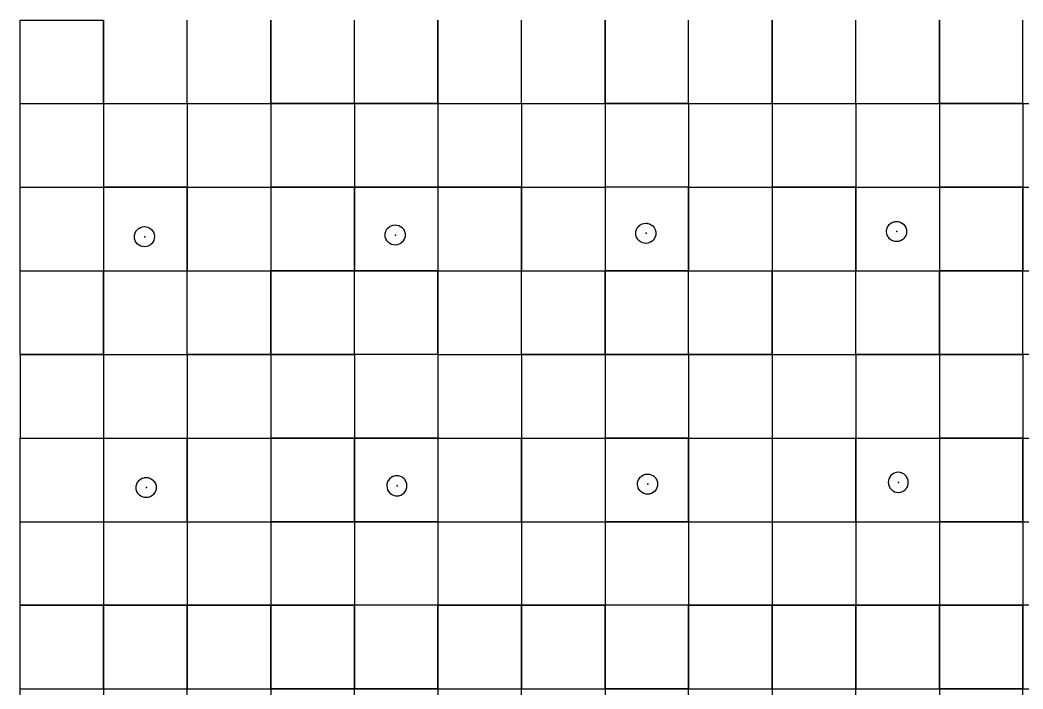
# Model space of a CAD drawing. Header units: metres. Extents: x 0 to 398, y -24 to 612.
# Drawn here: x 0 to 108, y 495 to 567 of the extents above; entities that cross this region are included whole.
import ezdxf

# ---------------------------------------------------------------- set-up
doc = ezdxf.new("R2010")
doc.units = ezdxf.units.M
doc.layers.add('LAYER_01_CUT', color=7, linetype='Continuous')
doc.layers.add('LAYER_04_GRID', color=7, linetype='Continuous')

msp = doc.modelspace()

# ---------------------------------------------------------------- linework, layer by layer
at = {"layer": 'LAYER_01_CUT'}
for points in [[(0, 549.01), (0, 558), (0, 558.01), (0, 567), (8.99, 567), (9, 567), (9, 558.01), (9, 558), (9, 549.01)], [(9, 567), (9, 566.99)], [(9, 558), (9, 566.99)], [(18, 558.01), (18, 567), (18, 566.99)], [(18, 558), (18, 566.99)], [(26.99, 567), (27, 567), (27, 558.01), (27, 558), (27, 549.01)], [(27, 567), (27, 566.99)], [(27, 558), (27, 566.99)], [(36, 558.01), (36, 567), (36, 566.99)], [(36, 558), (36, 566.99)], [(44.99, 567), (45, 567), (45, 558.01), (45, 558), (45, 549.01)], [(45, 567), (45, 566.99)], [(45, 558), (45, 566.99)], [(54, 558.01), (54, 567), (54, 566.99)], [(54, 558), (54, 566.99)], [(62.99, 567), (63, 567), (63, 558.01), (63, 558), (63, 549.01)], [(63, 567), (63, 566.99)], [(63, 558), (63, 566.99)], [(72, 558.01), (72, 567), (72, 566.99)], [(72, 558), (72, 566.99)], [(80.99, 567), (81, 567), (81, 558.01), (81, 558), (81, 549.01)], [(81, 567), (81, 566.99)], [(81, 558), (81, 566.99)], [(90, 558.01), (90, 567), (90, 566.99)], [(90, 558), (90, 566.99)], [(98.99, 567), (99, 567), (99, 558.01), (99, 558), (99, 549.01)], [(99, 567), (99, 566.99)], [(99, 558), (99, 566.99)], [(108, 558.01), (108, 567), (108, 566.99)], [(108, 558), (108, 566.99)], [(0, 558), (8.99, 558)], [(0, 558), (0.01, 558)], [(0.01, 558), (9, 558)], [(8.99, 558), (9, 558)], [(9.01, 558), (9, 558)], [(9, 558), (9, 557.99)], [(9, 558), (17.99, 558)], [(9, 557.99), (9, 549)], [(9.01, 558), (18, 558)], [(17.99, 558), (18, 558), (18, 549.01)], [(18, 558), (18, 558.01)], [(18, 558), (18, 557.99)], [(18, 558), (26.99, 558)], [(18, 558), (18.01, 558)], [(18, 557.99), (18, 549)], [(18.01, 558), (27, 558)], [(26.99, 558), (27, 558)], [(35.99, 558), (27, 558)], [(27.01, 558), (27, 558)], [(27, 558), (27, 557.99)], [(27, 557.99), (27, 549)], [(27.01, 558), (36, 558)], [(35.99, 558), (36, 558), (36, 549.01)], [(36, 558), (36, 558.01)], [(36, 558), (36, 557.99)], [(36, 558), (44.99, 558)], [(36, 558), (36.01, 558)], [(36, 557.99), (36, 549)], [(45, 558), (36.01, 558)], [(45, 558), (44.99, 558)], [(45, 558), (45, 557.99)], [(45, 558), (53.99, 558)], [(45, 558), (45.01, 558)], [(45, 557.99), (45, 549)], [(45.01, 558), (54, 558)], [(53.99, 558), (54, 558), (54, 549.01)], [(54, 558), (54, 558.01)], [(54.01, 558), (54, 558)], [(54, 558), (54, 557.99)], [(54, 558), (62.99, 558)], [(54, 557.99), (54, 549)], [(54.01, 558), (63, 558)], [(63, 558), (62.99, 558)], [(63, 558), (63, 557.99)], [(63, 558), (71.99, 558)], [(63, 558), (63.01, 558)], [(63, 557.99), (63, 549)], [(72, 558), (63.01, 558)], [(71.99, 558), (72, 558), (72, 549.01)], [(72, 558), (72, 558.01)], [(72, 558), (72, 557.99)], [(72, 558), (80.99, 558)], [(72, 558), (72.01, 558)], [(72, 557.99), (72, 549)], [(72.01, 558), (81, 558)], [(80.99, 558), (81, 558)], [(81.01, 558), (81, 558)], [(81, 558), (81, 557.99)], [(81, 558), (89.99, 558)], [(81, 557.99), (81, 549)], [(81.01, 558), (90, 558)], [(89.99, 558), (90, 558), (90, 549.01)], [(90, 558), (90, 558.01)], [(90, 558), (90, 557.99)], [(90, 558), (98.99, 558)], [(90, 558), (90.01, 558)], [(90, 557.99), (90, 549)], [(90.01, 558), (99, 558)], [(98.99, 558), (99, 558)], [(107.99, 558), (99, 558)], [(99.01, 558), (99, 558)], [(99, 558), (99, 557.99)], [(99, 557.99), (99, 549)], [(99.01, 558), (108, 558)], [(107.99, 558), (108, 558), (108, 549.01)], [(108, 558), (108, 558.01)], [(108, 558), (108, 557.99)], [(108, 558), (116.99, 558)], [(108, 558), (108.01, 558)], [(108, 557.99), (108, 549)], [(0, 549.01), (0, 549)], [(0, 531.01), (0, 540), (0, 540.01), (0, 549), (8.99, 549)], [(0, 549), (0.01, 549)], [(0.01, 549), (9, 549)], [(8.99, 549), (9, 549)], [(9, 549.01), (9, 549)], [(17.99, 549), (9, 549), (9, 540.01), (9, 540), (9, 531.01), (9, 531), (9, 522.01)], [(9.01, 549), (9, 549)], [(9, 548.99), (9, 549)], [(9, 548.99), (9, 540)], [(9.01, 549), (18, 549)], [(18, 549), (17.99, 549)], [(18, 549.01), (18, 549)], [(18, 540.01), (18, 549), (26.99, 549)], [(18, 548.99), (18, 549)], [(18, 549), (18.01, 549)], [(18, 548.99), (18, 540)], [(18.01, 549), (27, 549)], [(26.99, 549), (27, 549)], [(27, 549.01), (27, 549)], [(35.99, 549), (27, 549), (27, 540.01), (27, 540), (27, 531.01), (27, 531), (27, 522.01)], [(27.01, 549), (27, 549)], [(27, 548.99), (27, 549)], [(27, 548.99), (27, 540)], [(27.01, 549), (36, 549)], [(35.99, 549), (36, 549)], [(36, 549.01), (36, 549)], [(36, 540.01), (36, 549), (44.99, 549)], [(36, 548.99), (36, 549)], [(36, 549), (36.01, 549)], [(36, 548.99), (36, 540)], [(45, 549), (36.01, 549)], [(45, 549), (44.99, 549)], [(45, 549.01), (45, 549)], [(53.99, 549), (45, 549), (45, 540.01), (45, 540), (45, 531.01), (45, 531), (45, 522.01)], [(45, 548.99), (45, 549)], [(45, 549), (45.01, 549)], [(45, 548.99), (45, 540)], [(45.01, 549), (54, 549)], [(53.99, 549), (54, 549)], [(54, 549.01), (54, 549)], [(54, 540.01), (54, 549), (62.99, 549)], [(54.01, 549), (54, 549)], [(54, 548.99), (54, 549)], [(54, 548.99), (54, 540)], [(54.01, 549), (63, 549)], [(63, 549), (62.99, 549)], [(63, 549.01), (63, 549)], [(71.99, 549), (63, 549), (63, 540.01), (63, 540), (63, 531.01), (63, 531), (63, 522.01)], [(63, 548.99), (63, 549)], [(63, 549), (63.01, 549)], [(63, 548.99), (63, 540)], [(72, 549), (63.01, 549)], [(72, 549), (71.99, 549)], [(72, 549.01), (72, 549)], [(72, 540.01), (72, 549), (80.99, 549)], [(72, 548.99), (72, 549)], [(72, 549), (72.01, 549)], [(72, 548.99), (72, 540)], [(72.01, 549), (81, 549)], [(80.99, 549), (81, 549)], [(81, 549.01), (81, 549)], [(89.99, 549), (81, 549), (81, 540.01), (81, 540), (81, 531.01), (81, 531), (81, 522.01)], [(81.01, 549), (81, 549)], [(81, 548.99), (81, 549)], [(81, 548.99), (81, 540)], [(81.01, 549), (90, 549)], [(90, 549), (89.99, 549)], [(90, 549.01), (90, 549)], [(90, 540.01), (90, 549), (98.99, 549)], [(90, 548.99), (90, 549)], [(90, 549), (90.01, 549)], [(90, 548.99), (90, 540)], [(90.01, 549), (99, 549)], [(98.99, 549), (99, 549)], [(99, 549.01), (99, 549)], [(107.99, 549), (99, 549), (99, 540.01), (99, 540), (99, 531.01), (99, 531), (99, 522.01)], [(99.01, 549), (99, 549)], [(99, 548.99), (99, 549)], [(99, 548.99), (99, 540)], [(99.01, 549), (108, 549)], [(107.99, 549), (108, 549)], [(108, 549.01), (108, 549)], [(108, 540.01), (108, 549), (116.99, 549)], [(108, 548.99), (108, 549)], [(108, 549), (108.01, 549)], [(108, 548.99), (108, 540)], [(14.46, 543.49), (14.46, 543.49), (14.46, 543.48), (14.41, 543.3), (14.41, 543.29), (14.4, 543.28), (14.31, 543.1), (14.31, 543.09), (14.3, 543.09), (14.18, 542.93), (14.17, 542.92), (14.02, 542.79), (14, 542.78), (14, 542.77), (13.82, 542.68), (13.81, 542.67), (13.8, 542.67), (13.62, 542.61), (13.61, 542.61), (13.6, 542.61), (13.41, 542.59), (13.4, 542.59), (13.39, 542.59), (13.21, 542.61), (13.21, 542.61), (13.2, 542.61), (13.01, 542.66), (13.01, 542.66), (13, 542.67), (12.82, 542.75), (12.81, 542.76), (12.81, 542.76), (12.65, 542.89), (12.64, 542.89), (12.51, 543.05), (12.5, 543.06), (12.49, 543.07), (12.4, 543.25), (12.39, 543.26), (12.39, 543.26), (12.33, 543.45), (12.33, 543.46), (12.33, 543.47), (12.31, 543.66), (12.31, 543.67), (12.31, 543.67), (12.33, 543.85), (12.33, 543.86), (12.33, 543.87), (12.38, 544.05), (12.38, 544.06), (12.38, 544.07), (12.47, 544.25), (12.48, 544.25), (12.48, 544.26), (12.61, 544.42), (12.61, 544.43), (12.77, 544.56), (12.78, 544.57), (12.79, 544.57), (12.97, 544.67), (12.97, 544.67), (12.98, 544.68), (13.17, 544.73), (13.18, 544.74), (13.19, 544.74), (13.38, 544.76), (13.39, 544.76), (13.39, 544.76), (13.57, 544.74), (13.58, 544.74), (13.59, 544.74), (13.77, 544.69), (13.78, 544.69), (13.79, 544.68), (13.97, 544.59), (13.97, 544.59), (13.98, 544.58), (14.14, 544.46), (14.15, 544.45), (14.28, 544.3), (14.29, 544.28), (14.29, 544.28), (14.39, 544.1), (14.39, 544.09), (14.4, 544.08), (14.45, 543.9), (14.46, 543.89), (14.46, 543.88), (14.48, 543.69), (14.48, 543.68), (14.48, 543.67), (14.46, 543.49)], [(39.61, 544.61), (39.77, 544.74), (39.78, 544.76), (39.79, 544.76), (39.97, 544.86), (39.97, 544.86), (39.98, 544.86), (40.17, 544.92), (40.18, 544.92), (40.19, 544.92), (40.38, 544.94), (40.39, 544.94), (40.39, 544.94), (40.57, 544.93), (40.58, 544.93), (40.59, 544.93), (40.77, 544.87), (40.78, 544.87), (40.79, 544.87), (40.96, 544.78), (40.97, 544.78), (40.98, 544.77), (41.14, 544.65), (41.15, 544.64), (41.28, 544.48), (41.29, 544.47), (41.29, 544.46), (41.39, 544.29), (41.39, 544.28), (41.39, 544.27), (41.45, 544.08), (41.45, 544.07), (41.46, 544.07), (41.48, 543.88), (41.48, 543.87), (41.48, 543.86), (41.46, 543.68), (41.46, 543.67), (41.46, 543.67), (41.41, 543.48), (41.4, 543.47), (41.4, 543.47), (41.31, 543.29), (41.31, 543.28), (41.3, 543.27), (41.18, 543.11), (41.17, 543.11), (41.02, 542.98), (41, 542.97), (41, 542.96), (40.82, 542.87), (40.81, 542.86), (40.8, 542.86), (40.62, 542.8), (40.61, 542.8), (40.6, 542.8), (40.41, 542.78), (40.4, 542.78), (40.39, 542.78), (40.21, 542.79), (40.21, 542.79), (40.2, 542.8), (40.01, 542.85), (40.01, 542.85), (40, 542.85), (39.82, 542.94), (39.81, 542.95), (39.81, 542.95), (39.65, 543.08), (39.64, 543.08), (39.51, 543.24), (39.5, 543.25), (39.49, 543.26), (39.4, 543.43), (39.39, 543.44), (39.39, 543.45), (39.33, 543.64), (39.33, 543.65), (39.33, 543.65), (39.31, 543.84), (39.31, 543.85), (39.31, 543.86), (39.32, 544.04), (39.33, 544.05), (39.33, 544.06), (39.38, 544.24), (39.38, 544.25), (39.38, 544.26), (39.47, 544.43), (39.48, 544.44), (39.48, 544.45), (39.61, 544.61), (39.61, 544.61)], [(67.78, 545.06), (67.79, 545.06), (67.96, 544.97), (67.97, 544.96), (67.98, 544.96), (68.14, 544.83), (68.14, 544.83), (68.28, 544.67), (68.29, 544.66), (68.29, 544.65), (68.39, 544.47), (68.39, 544.47), (68.39, 544.46), (68.45, 544.27), (68.45, 544.26), (68.46, 544.25), (68.47, 544.06), (68.48, 544.05), (68.47, 544.05), (68.46, 543.87), (68.46, 543.86), (68.46, 543.85), (68.41, 543.67), (68.4, 543.66), (68.4, 543.65), (68.31, 543.47), (68.31, 543.47), (68.3, 543.46), (68.18, 543.3), (68.17, 543.29), (68.02, 543.16), (68, 543.15), (67.99, 543.15), (67.82, 543.05), (67.81, 543.05), (67.8, 543.04), (67.61, 542.99), (67.61, 542.98), (67.6, 542.98), (67.41, 542.96), (67.4, 542.96), (67.39, 542.96), (67.21, 542.98), (67.2, 542.98), (67.2, 542.98), (67.01, 543.03), (67.01, 543.04), (67, 543.04), (66.82, 543.13), (66.81, 543.13), (66.81, 543.14), (66.65, 543.26), (66.64, 543.27), (66.51, 543.42), (66.5, 543.44), (66.49, 543.44), (66.4, 543.62), (66.39, 543.63), (66.39, 543.64), (66.33, 543.82), (66.33, 543.83), (66.33, 543.84), (66.31, 544.03), (66.31, 544.04), (66.31, 544.05), (66.32, 544.23), (66.32, 544.23), (66.33, 544.24), (66.38, 544.43), (66.38, 544.43), (66.38, 544.44), (66.47, 544.62), (66.48, 544.63), (66.48, 544.63), (66.61, 544.79), (66.61, 544.8), (66.77, 544.93), (66.78, 544.94), (66.79, 544.95), (66.97, 545.04), (66.97, 545.05), (66.98, 545.05), (67.17, 545.11), (67.18, 545.11), (67.19, 545.11), (67.38, 545.13), (67.38, 545.13), (67.39, 545.13), (67.57, 545.12), (67.58, 545.11), (67.59, 545.11), (67.77, 545.06), (67.78, 545.06)], [(95.39, 544.65), (95.39, 544.64), (95.45, 544.46), (95.45, 544.45), (95.45, 544.44), (95.47, 544.25), (95.47, 544.24), (95.47, 544.23), (95.46, 544.05), (95.46, 544.05), (95.46, 544.04), (95.41, 543.85), (95.4, 543.85), (95.4, 543.84), (95.31, 543.66), (95.31, 543.65), (95.3, 543.65), (95.18, 543.49), (95.17, 543.48), (95.02, 543.35), (95, 543.34), (94.99, 543.33), (94.82, 543.24), (94.81, 543.23), (94.8, 543.23), (94.61, 543.17), (94.61, 543.17), (94.6, 543.17), (94.41, 543.15), (94.4, 543.15), (94.39, 543.15), (94.21, 543.17), (94.2, 543.17), (94.2, 543.17), (94.01, 543.22), (94, 543.22), (94, 543.22), (93.82, 543.31), (93.81, 543.32), (93.8, 543.32), (93.65, 543.45), (93.64, 543.45), (93.51, 543.61), (93.5, 543.62), (93.49, 543.63), (93.4, 543.81), (93.39, 543.81), (93.39, 543.82), (93.33, 544.01), (93.33, 544.02), (93.33, 544.03), (93.31, 544.22), (93.31, 544.23), (93.31, 544.23), (93.32, 544.41), (93.32, 544.42), (93.33, 544.43), (93.38, 544.61), (93.38, 544.62), (93.38, 544.63), (93.47, 544.81), (93.48, 544.81), (93.48, 544.82), (93.61, 544.98), (93.61, 544.99), (93.77, 545.12), (93.78, 545.13), (93.79, 545.13), (93.97, 545.23), (93.97, 545.23), (93.98, 545.24), (94.17, 545.29), (94.18, 545.3), (94.19, 545.3), (94.38, 545.32), (94.38, 545.32), (94.39, 545.32), (94.57, 545.3), (94.58, 545.3), (94.59, 545.3), (94.77, 545.25), (94.78, 545.25), (94.79, 545.24), (94.96, 545.15), (94.97, 545.15), (94.98, 545.14), (95.14, 545.02), (95.14, 545.01), (95.27, 544.86), (95.29, 544.84), (95.29, 544.84), (95.39, 544.66), (95.39, 544.65)], [(0, 540), (8.99, 540)], [(0, 540), (0.01, 540)], [(0.01, 540), (9, 540)], [(8.99, 540), (9, 540)], [(9.01, 540), (9, 540)], [(9, 540), (9, 539.99)], [(9, 540), (17.99, 540)], [(9, 531), (9, 539.99)], [(9.01, 540), (18, 540)], [(18, 540), (17.99, 540)], [(18, 540), (18, 540.01)], [(18, 531.01), (18, 540), (18, 539.99)], [(18, 540), (26.99, 540)], [(18, 540), (18.01, 540)], [(18, 531), (18, 539.99)], [(18.01, 540), (27, 540)], [(26.99, 540), (27, 540)], [(35.99, 540), (27, 540)], [(27.01, 540), (27, 540)], [(27, 540), (27, 539.99)], [(27, 531), (27, 539.99)], [(27.01, 540), (36, 540)], [(35.99, 540), (36, 540)], [(36, 540), (36, 540.01)], [(36, 531.01), (36, 540), (36, 539.99)], [(36, 540), (44.99, 540)], [(36, 540), (36.01, 540)], [(36, 531), (36, 539.99)], [(45, 540), (36.01, 540)], [(45, 540), (44.99, 540)], [(45, 540), (45, 539.99)], [(45, 540), (53.99, 540)], [(45, 540), (45.01, 540)], [(45, 531), (45, 539.99)], [(45.01, 540), (54, 540)], [(53.99, 540), (54, 540)], [(54, 540), (54, 540.01)], [(54, 531.01), (54, 540), (54, 539.99)], [(54.01, 540), (54, 540)], [(54, 540), (62.99, 540)], [(54, 531), (54, 539.99)], [(54.01, 540), (63, 540)], [(63, 540), (62.99, 540)], [(63, 540), (63, 539.99)], [(63, 540), (71.99, 540)], [(63, 540), (63.01, 540)], [(63, 531), (63, 539.99)], [(72, 540), (63.01, 540)], [(72, 540), (71.99, 540)], [(72, 540), (72, 540.01)], [(72, 531.01), (72, 540), (72, 539.99)], [(72, 540), (80.99, 540)], [(72, 540), (72.01, 540)], [(72, 531), (72, 539.99)], [(72.01, 540), (81, 540)], [(80.99, 540), (81, 540)], [(81.01, 540), (81, 540)], [(81, 540), (81, 539.99)], [(81, 540), (89.99, 540)], [(81, 531), (81, 539.99)], [(81.01, 540), (90, 540)], [(90, 540), (89.99, 540)], [(90, 540), (90, 540.01)], [(90, 531.01), (90, 540), (90, 539.99)], [(90, 540), (98.99, 540)], [(90, 540), (90.01, 540)], [(90, 531), (90, 539.99)], [(90.01, 540), (99, 540)], [(98.99, 540), (99, 540)], [(107.99, 540), (99, 540)], [(99.01, 540), (99, 540)], [(99, 540), (99, 539.99)], [(99, 531), (99, 539.99)], [(99.01, 540), (108, 540)], [(107.99, 540), (108, 540)], [(108, 540), (108, 540.01)], [(108, 531.01), (108, 540), (108, 539.99)], [(108, 540), (116.99, 540)], [(108, 540), (108.01, 540)], [(108, 531), (108, 539.99)], [(0, 531), (0, 531.01)], [(8.99, 531), (0, 531), (0, 522.01)], [(0, 531), (0.01, 531)], [(0.01, 531), (9, 531)], [(8.99, 531), (9, 531)], [(9.01, 531), (9, 531)], [(9, 531), (9, 530.99)], [(9, 531), (17.99, 531)], [(9, 530.99), (9, 522)], [(9.01, 531), (18, 531)], [(18, 531), (17.99, 531)], [(18, 531), (18, 531.01)], [(26.99, 531), (18, 531), (18, 522.01)], [(18, 531), (18, 530.99)], [(18, 531), (18.01, 531)], [(18, 530.99), (18, 522)], [(18.01, 531), (27, 531)], [(26.99, 531), (27, 531)], [(35.99, 531), (27, 531)], [(27.01, 531), (27, 531)], [(27, 531), (27, 530.99)], [(27, 530.99), (27, 522)], [(27.01, 531), (36, 531)], [(35.99, 531), (36, 531)], [(36, 531), (36, 531.01)], [(44.99, 531), (36, 531), (36, 522.01)], [(36, 531), (36, 530.99)], [(36, 531), (36.01, 531)], [(36, 530.99), (36, 522)], [(45, 531), (36.01, 531)], [(45, 531), (44.99, 531)], [(45, 531), (45, 530.99)], [(45, 531), (53.99, 531)], [(45, 531), (45.01, 531)], [(45, 530.99), (45, 522)], [(45.01, 531), (54, 531)], [(53.99, 531), (54, 531)], [(54, 531), (54, 531.01)], [(62.99, 531), (54, 531), (54, 522.01)], [(54.01, 531), (54, 531)], [(54, 531), (54, 530.99)], [(54, 530.99), (54, 522)], [(54.01, 531), (63, 531)], [(63, 531), (62.99, 531)], [(63, 531), (63, 530.99)], [(63, 531), (71.99, 531)], [(63, 531), (63.01, 531)], [(63, 530.99), (63, 522)], [(72, 531), (63.01, 531)], [(72, 531), (71.99, 531)], [(72, 531), (72, 531.01)], [(80.99, 531), (72, 531), (72, 522.01)], [(72, 531), (72, 530.99)], [(72, 531), (72.01, 531)], [(72, 530.99), (72, 522)], [(72.01, 531), (81, 531)], [(80.99, 531), (81, 531)], [(81.01, 531), (81, 531)], [(81, 531), (81, 530.99)], [(81, 531), (89.99, 531)], [(81, 530.99), (81, 522)], [(81.01, 531), (90, 531)], [(90, 531), (89.99, 531)], [(90, 531), (90, 531.01)], [(98.99, 531), (90, 531), (90, 522.01)], [(90, 531), (90, 530.99)], [(90, 531), (90.01, 531)], [(90, 530.99), (90, 522)], [(90.01, 531), (99, 531)], [(98.99, 531), (99, 531)], [(107.99, 531), (99, 531)], [(99.01, 531), (99, 531)], [(99, 531), (99, 530.99)], [(99, 530.99), (99, 522)], [(99.01, 531), (108, 531)], [(107.99, 531), (108, 531)], [(108, 531), (108, 531.01)], [(116.99, 531), (108, 531), (108, 522.01)], [(108, 531), (108, 530.99)], [(108, 531), (108.01, 531)], [(108, 530.99), (108, 522)], [(0, 522.01), (0, 522)], [(0, 504.01), (0, 513), (0, 513.01), (0, 522), (8.99, 522), (9, 522), (9, 513.01), (9, 513), (9, 504.01)], [(0, 522), (0.01, 522)], [(0.01, 522), (9, 522)], [(9, 522.01), (9, 522)], [(9.01, 522), (9, 522)], [(9, 521.99), (9, 522)], [(9, 522), (17.99, 522)], [(9, 521.99), (9, 513)], [(9.01, 522), (18, 522)], [(18, 522), (17.99, 522)], [(18, 522.01), (18, 522)], [(18, 513.01), (18, 522), (26.99, 522), (27, 522), (27, 513.01), (27, 513), (27, 504.01)], [(18, 521.99), (18, 522)], [(18, 522), (18.01, 522)], [(18, 521.99), (18, 513)], [(18.01, 522), (27, 522)], [(27, 522.01), (27, 522)], [(35.99, 522), (27, 522)], [(27.01, 522), (27, 522)], [(27, 521.99), (27, 522)], [(27, 521.99), (27, 513)], [(27.01, 522), (36, 522)], [(35.99, 522), (36, 522)], [(36, 522.01), (36, 522)], [(36, 513.01), (36, 522), (44.99, 522), (45, 522), (45, 513.01), (45, 513), (45, 504.01)], [(36, 521.99), (36, 522)], [(36, 522), (36.01, 522)], [(36, 521.99), (36, 513)], [(45, 522), (36.01, 522)], [(45, 522.01), (45, 522)], [(45, 521.99), (45, 522)], [(45, 522), (53.99, 522)], [(45, 522), (45.01, 522)], [(45, 521.99), (45, 513)], [(45.01, 522), (54, 522)], [(53.99, 522), (54, 522)], [(54, 522.01), (54, 522)], [(54, 513.01), (54, 522), (62.99, 522), (63, 522), (63, 513.01), (63, 513), (63, 504.01)], [(54.01, 522), (54, 522)], [(54, 521.99), (54, 522)], [(54, 521.99), (54, 513)], [(54.01, 522), (63, 522)], [(63, 522.01), (63, 522)], [(63, 521.99), (63, 522)], [(63, 522), (71.99, 522)], [(63, 522), (63.01, 522)], [(63, 521.99), (63, 513)], [(72, 522), (63.01, 522)], [(72, 522), (71.99, 522)], [(72, 522.01), (72, 522)], [(72, 513.01), (72, 522), (80.99, 522), (81, 522), (81, 513.01), (81, 513), (81, 504.01)], [(72, 521.99), (72, 522)], [(72, 522), (72.01, 522)], [(72, 521.99), (72, 513)], [(72.01, 522), (81, 522)], [(81, 522.01), (81, 522)], [(81.01, 522), (81, 522)], [(81, 521.99), (81, 522)], [(81, 522), (89.99, 522)], [(81, 521.99), (81, 513)], [(81.01, 522), (90, 522)], [(90, 522), (89.99, 522)], [(90, 522.01), (90, 522)], [(90, 513.01), (90, 522), (98.99, 522), (99, 522), (99, 513.01), (99, 513), (99, 504.01)], [(90, 521.99), (90, 522)], [(90, 522), (90.01, 522)], [(90, 521.99), (90, 513)], [(90.01, 522), (99, 522)], [(99, 522.01), (99, 522)], [(107.99, 522), (99, 522)], [(99.01, 522), (99, 522)], [(99, 521.99), (99, 522)], [(99, 521.99), (99, 513)], [(99.01, 522), (108, 522)], [(107.99, 522), (108, 522)], [(108, 522.01), (108, 522)], [(108, 513.01), (108, 522), (116.99, 522), (117, 522), (117, 513.01), (117, 513), (117, 504.01)], [(108, 521.99), (108, 522)], [(108, 522), (108.01, 522)], [(108, 521.99), (108, 513)], [(13.15, 517.67), (13.16, 517.67), (13.17, 517.68), (13.36, 517.73), (13.37, 517.74), (13.37, 517.74), (13.56, 517.76), (13.57, 517.76), (13.58, 517.76), (13.76, 517.74), (13.77, 517.74), (13.77, 517.74), (13.96, 517.69), (13.97, 517.69), (13.97, 517.68), (14.15, 517.59), (14.16, 517.59), (14.17, 517.58), (14.33, 517.46), (14.33, 517.45), (14.46, 517.3), (14.47, 517.29), (14.48, 517.28), (14.58, 517.1), (14.58, 517.09), (14.58, 517.09), (14.64, 516.9), (14.64, 516.89), (14.64, 516.88), (14.66, 516.69), (14.66, 516.68), (14.66, 516.67), (14.65, 516.5), (14.65, 516.49), (14.64, 516.48), (14.59, 516.3), (14.59, 516.29), (14.59, 516.28), (14.5, 516.1), (14.49, 516.1), (14.49, 516.09), (14.36, 515.93), (14.36, 515.92), (14.2, 515.79), (14.19, 515.78), (14.18, 515.78), (14.01, 515.68), (14, 515.68), (13.99, 515.67), (13.8, 515.61), (13.79, 515.61), (13.79, 515.61), (13.6, 515.59), (13.59, 515.59), (13.58, 515.59), (13.4, 515.61), (13.39, 515.61), (13.38, 515.61), (13.2, 515.66), (13.19, 515.66), (13.19, 515.67), (13.01, 515.76), (13, 515.76), (12.99, 515.76), (12.83, 515.89), (12.83, 515.9), (12.7, 516.05), (12.68, 516.06), (12.68, 516.07), (12.58, 516.25), (12.58, 516.26), (12.58, 516.26), (12.52, 516.45), (12.52, 516.46), (12.52, 516.47), (12.5, 516.66), (12.5, 516.67), (12.5, 516.67), (12.51, 516.85), (12.51, 516.86), (12.51, 516.87), (12.57, 517.05), (12.57, 517.06), (12.57, 517.07), (12.66, 517.25), (12.66, 517.25), (12.67, 517.26), (12.79, 517.42), (12.8, 517.43), (12.96, 517.56), (12.97, 517.57), (12.98, 517.57), (13.15, 517.67)], [(41.64, 517.08), (41.64, 517.08), (41.58, 517.27), (41.58, 517.28), (41.57, 517.29), (41.48, 517.46), (41.47, 517.47), (41.46, 517.49), (41.33, 517.64), (41.32, 517.65), (41.17, 517.77), (41.16, 517.78), (41.15, 517.78), (40.97, 517.87), (40.97, 517.87), (40.96, 517.88), (40.77, 517.93), (40.77, 517.93), (40.76, 517.93), (40.58, 517.94), (40.57, 517.94), (40.56, 517.94), (40.37, 517.92), (40.36, 517.92), (40.36, 517.92), (40.17, 517.86), (40.16, 517.86), (40.15, 517.86), (39.98, 517.76), (39.97, 517.76), (39.95, 517.74), (39.8, 517.61), (39.79, 517.61), (39.67, 517.45), (39.66, 517.44), (39.66, 517.43), (39.57, 517.26), (39.57, 517.25), (39.56, 517.24), (39.51, 517.06), (39.51, 517.05), (39.51, 517.04), (39.5, 516.86), (39.5, 516.85), (39.5, 516.85), (39.52, 516.66), (39.52, 516.65), (39.52, 516.64), (39.58, 516.45), (39.58, 516.44), (39.58, 516.43), (39.68, 516.26), (39.68, 516.25), (39.7, 516.24), (39.83, 516.08), (39.83, 516.08), (39.99, 515.95), (40, 515.95), (40.01, 515.94), (40.18, 515.85), (40.19, 515.85), (40.2, 515.85), (40.38, 515.8), (40.39, 515.79), (40.4, 515.79), (40.58, 515.78), (40.59, 515.78), (40.59, 515.78), (40.78, 515.8), (40.79, 515.8), (40.8, 515.8), (40.99, 515.86), (41, 515.86), (41.01, 515.87), (41.18, 515.96), (41.19, 515.97), (41.2, 515.98), (41.36, 516.11), (41.36, 516.12), (41.49, 516.27), (41.49, 516.28), (41.5, 516.29), (41.59, 516.47), (41.59, 516.47), (41.59, 516.48), (41.64, 516.67), (41.65, 516.67), (41.65, 516.68), (41.66, 516.86), (41.66, 516.87), (41.66, 516.88), (41.64, 517.07), (41.64, 517.08)], [(66.58, 516.62), (66.58, 516.63), (66.58, 516.64), (66.52, 516.83), (66.52, 516.83), (66.52, 516.84), (66.5, 517.03), (66.5, 517.04), (66.5, 517.05), (66.51, 517.23), (66.51, 517.23), (66.51, 517.24), (66.56, 517.43), (66.57, 517.43), (66.57, 517.44), (66.66, 517.62), (66.66, 517.63), (66.67, 517.63), (66.79, 517.79), (66.8, 517.8), (66.95, 517.93), (66.97, 517.94), (66.98, 517.95), (67.15, 518.04), (67.16, 518.05), (67.17, 518.05), (67.36, 518.11), (67.36, 518.11), (67.37, 518.11), (67.56, 518.13), (67.57, 518.13), (67.58, 518.13), (67.76, 518.12), (67.77, 518.11), (67.77, 518.11), (67.96, 518.06), (67.97, 518.06), (67.97, 518.06), (68.15, 517.97), (68.16, 517.96), (68.17, 517.96), (68.32, 517.83), (68.33, 517.83), (68.46, 517.67), (68.47, 517.66), (68.48, 517.65), (68.57, 517.47), (68.58, 517.47), (68.58, 517.46), (68.64, 517.27), (68.64, 517.26), (68.64, 517.25), (68.66, 517.06), (68.66, 517.06), (68.66, 517.05), (68.65, 516.87), (68.65, 516.86), (68.64, 516.85), (68.59, 516.67), (68.59, 516.66), (68.59, 516.65), (68.5, 516.48), (68.49, 516.47), (68.49, 516.46), (68.36, 516.3), (68.36, 516.29), (68.2, 516.16), (68.19, 516.15), (68.18, 516.15), (68, 516.05), (68, 516.05), (67.99, 516.05), (67.8, 515.99), (67.79, 515.99), (67.78, 515.98), (67.59, 515.96), (67.59, 515.96), (67.58, 515.96), (67.4, 515.98), (67.39, 515.98), (67.38, 515.98), (67.2, 516.03), (67.19, 516.04), (67.18, 516.04), (67.01, 516.13), (67, 516.13), (66.99, 516.14), (66.83, 516.26), (66.83, 516.27), (66.7, 516.42), (66.68, 516.44), (66.68, 516.44), (66.58, 516.62)], [(93.58, 516.82), (93.58, 516.82), (93.58, 516.81), (93.68, 516.63), (93.68, 516.62), (93.69, 516.61), (93.83, 516.45), (93.83, 516.45), (93.99, 516.32), (94, 516.32), (94.01, 516.31), (94.18, 516.23), (94.19, 516.22), (94.2, 516.22), (94.38, 516.17), (94.39, 516.17), (94.4, 516.17), (94.58, 516.15), (94.59, 516.15), (94.59, 516.15), (94.78, 516.17), (94.79, 516.17), (94.8, 516.17), (94.99, 516.23), (95, 516.23), (95, 516.24), (95.18, 516.33), (95.19, 516.34), (95.2, 516.35), (95.36, 516.48), (95.36, 516.49), (95.49, 516.65), (95.49, 516.65), (95.5, 516.66), (95.59, 516.84), (95.59, 516.85), (95.59, 516.86), (95.64, 517.04), (95.65, 517.05), (95.65, 517.05), (95.66, 517.23), (95.66, 517.24), (95.66, 517.25), (95.64, 517.44), (95.64, 517.45), (95.64, 517.46), (95.58, 517.64), (95.58, 517.65), (95.57, 517.66), (95.48, 517.84), (95.47, 517.84), (95.46, 517.86), (95.33, 518.01), (95.32, 518.02), (95.16, 518.14), (95.16, 518.15), (95.15, 518.15), (94.97, 518.24), (94.96, 518.25), (94.96, 518.25), (94.77, 518.3), (94.77, 518.3), (94.76, 518.3), (94.58, 518.32), (94.57, 518.32), (94.56, 518.32), (94.37, 518.3), (94.36, 518.3), (94.36, 518.29), (94.17, 518.24), (94.16, 518.23), (94.15, 518.23), (93.97, 518.13), (93.97, 518.13), (93.95, 518.12), (93.8, 517.99), (93.79, 517.98), (93.67, 517.82), (93.66, 517.81), (93.66, 517.81), (93.57, 517.63), (93.57, 517.62), (93.56, 517.61), (93.51, 517.43), (93.51, 517.42), (93.51, 517.41), (93.49, 517.23), (93.49, 517.23), (93.5, 517.22), (93.51, 517.03), (93.52, 517.02), (93.52, 517.01), (93.58, 516.82)], [(0, 513), (8.99, 513)], [(0, 513), (0.01, 513)], [(0.01, 513), (9, 513)], [(8.99, 513), (9, 513)], [(9.01, 513), (9, 513)], [(9, 513), (9, 512.99)], [(9, 513), (17.99, 513)], [(9, 512.99), (9, 504)], [(9.01, 513), (18, 513)], [(17.99, 513), (18, 513), (18, 504.01)], [(18, 513), (18, 513.01)], [(18, 513), (18, 512.99)], [(18, 513), (26.99, 513)], [(18, 513), (18.01, 513)], [(18, 512.99), (18, 504)], [(18.01, 513), (27, 513)], [(26.99, 513), (27, 513)], [(35.99, 513), (27, 513)], [(27.01, 513), (27, 513)], [(27, 513), (27, 512.99)], [(27, 512.99), (27, 504)], [(27.01, 513), (36, 513)], [(35.99, 513), (36, 513), (36, 504.01)], [(36, 513), (36, 513.01)], [(36, 513), (36, 512.99)], [(36, 513), (44.99, 513)], [(36, 513), (36.01, 513)], [(36, 512.99), (36, 504)], [(45, 513), (36.01, 513)], [(45, 513), (44.99, 513)], [(45, 513), (45, 512.99)], [(45, 513), (53.99, 513)], [(45, 513), (45.01, 513)], [(45, 512.99), (45, 504)], [(45.01, 513), (54, 513)], [(53.99, 513), (54, 513), (54, 504.01)], [(54, 513), (54, 513.01)], [(54.01, 513), (54, 513)], [(54, 513), (54, 512.99)], [(54, 513), (62.99, 513)], [(54, 512.99), (54, 504)], [(54.01, 513), (63, 513)], [(63, 513), (62.99, 513)], [(63, 513), (63, 512.99)], [(63, 513), (71.99, 513)], [(63, 513), (63.01, 513)], [(63, 512.99), (63, 504)], [(72, 513), (63.01, 513)], [(71.99, 513), (72, 513), (72, 504.01)], [(72, 513), (72, 513.01)], [(72, 513), (72, 512.99)], [(72, 513), (80.99, 513)], [(72, 513), (72.01, 513)], [(72, 512.99), (72, 504)], [(72.01, 513), (81, 513)], [(80.99, 513), (81, 513)], [(81.01, 513), (81, 513)], [(81, 513), (81, 512.99)], [(81, 513), (89.99, 513)], [(81, 512.99), (81, 504)], [(81.01, 513), (90, 513)], [(89.99, 513), (90, 513), (90, 504.01)], [(90, 513), (90, 513.01)], [(90, 513), (90, 512.99)], [(90, 513), (98.99, 513)], [(90, 513), (90.01, 513)], [(90, 512.99), (90, 504)], [(90.01, 513), (99, 513)], [(98.99, 513), (99, 513)], [(107.99, 513), (99, 513)], [(99.01, 513), (99, 513)], [(99, 513), (99, 512.99)], [(99, 512.99), (99, 504)], [(99.01, 513), (108, 513)], [(107.99, 513), (108, 513), (108, 504.01)], [(108, 513), (108, 513.01)], [(108, 513), (108, 512.99)], [(108, 513), (116.99, 513)], [(108, 513), (108.01, 513)], [(108, 512.99), (108, 504)], [(0, 504.01), (0, 504)], [(8.99, 504), (0, 504), (0.01, 504)], [(0, 495.01), (0, 504)], [(0.01, 504), (9, 504)], [(8.99, 504), (9, 504)], [(9, 504.01), (9, 504)], [(17.99, 504), (9, 504), (9.01, 504)], [(9, 495.01), (9, 504)], [(9, 503.99), (9, 504)], [(9, 503.99), (9, 495)], [(9.01, 504), (18, 504)], [(18, 504), (17.99, 504)], [(18, 504.01), (18, 504)], [(26.99, 504), (18, 504), (18.01, 504)], [(18, 495.01), (18, 504)], [(18, 503.99), (18, 504)], [(18, 503.99), (18, 495)], [(18.01, 504), (27, 504)], [(26.99, 504), (27, 504)], [(27, 504.01), (27, 504)], [(35.99, 504), (27, 504), (27.01, 504)], [(27, 495.01), (27, 504)], [(27, 503.99), (27, 504)], [(27, 503.99), (27, 495)], [(27.01, 504), (36, 504)], [(35.99, 504), (36, 504)], [(36, 504.01), (36, 504)], [(44.99, 504), (36, 504), (36.01, 504)], [(36, 495.01), (36, 504)], [(36, 503.99), (36, 504)], [(36, 503.99), (36, 495)], [(45, 504), (36.01, 504)], [(45, 504), (44.99, 504)], [(45, 504.01), (45, 504)], [(53.99, 504), (45, 504), (45.01, 504)], [(45, 495.01), (45, 504)], [(45, 503.99), (45, 504)], [(45, 503.99), (45, 495)], [(45.01, 504), (54, 504)], [(53.99, 504), (54, 504)], [(54, 504.01), (54, 504)], [(62.99, 504), (54, 504), (54.01, 504)], [(54, 495.01), (54, 504)], [(54, 503.99), (54, 504)], [(54, 503.99), (54, 495)], [(54.01, 504), (63, 504)], [(63, 504), (62.99, 504)], [(63, 504.01), (63, 504)], [(71.99, 504), (63, 504), (63.01, 504)], [(63, 495.01), (63, 504)], [(63, 503.99), (63, 504)], [(63, 503.99), (63, 495)], [(72, 504), (63.01, 504)], [(72, 504), (71.99, 504)], [(72, 504.01), (72, 504)], [(80.99, 504), (72, 504), (72.01, 504)], [(72, 495.01), (72, 504)], [(72, 503.99), (72, 504)], [(72, 503.99), (72, 495)], [(72.01, 504), (81, 504)], [(80.99, 504), (81, 504)], [(81, 504.01), (81, 504)], [(89.99, 504), (81, 504), (81.01, 504)], [(81, 495.01), (81, 504)], [(81, 503.99), (81, 504)], [(81, 503.99), (81, 495)], [(81.01, 504), (90, 504)], [(90, 504), (89.99, 504)], [(90, 504.01), (90, 504)], [(98.99, 504), (90, 504), (90.01, 504)], [(90, 495.01), (90, 504)], [(90, 503.99), (90, 504)], [(90, 503.99), (90, 495)], [(90.01, 504), (99, 504)], [(98.99, 504), (99, 504)], [(99, 504.01), (99, 504)], [(107.99, 504), (99, 504), (99.01, 504)], [(99, 495.01), (99, 504)], [(99, 503.99), (99, 504)], [(99, 503.99), (99, 495)], [(99.01, 504), (108, 504)], [(107.99, 504), (108, 504)], [(108, 504.01), (108, 504)], [(116.99, 504), (108, 504), (108.01, 504)], [(108, 495.01), (108, 504)], [(108, 503.99), (108, 504)], [(108, 503.99), (108, 495)], [(0, 495.01), (0, 495)], [(0, 477.01), (0, 486), (0, 486.01), (0, 495), (8.99, 495), (9, 495), (9, 486.01), (9, 486), (9, 477.01)], [(0, 495), (0.01, 495)], [(0.01, 495), (9, 495)], [(9, 495.01), (9, 495)], [(9.01, 495), (9, 495)], [(9, 495), (9, 494.99)], [(9, 495), (17.99, 495)], [(9.01, 495), (18, 495)], [(18, 495), (17.99, 495)], [(18, 495.01), (18, 495)], [(18, 486.01), (18, 495), (18, 494.99)], [(18, 495), (26.99, 495)], [(18, 495), (18.01, 495)], [(18.01, 495), (27, 495)], [(26.99, 495), (27, 495), (27, 486.01), (27, 486), (27, 477.01)], [(27, 495.01), (27, 495)], [(35.99, 495), (27, 495)], [(27.01, 495), (27, 495)], [(27, 495), (27, 494.99)], [(27.01, 495), (36, 495)], [(35.99, 495), (36, 495)], [(36, 495.01), (36, 495)], [(36, 486.01), (36, 495), (36, 494.99)], [(36, 495), (44.99, 495)], [(36, 495), (36.01, 495)], [(45, 495), (36.01, 495)], [(44.99, 495), (45, 495), (45, 486.01), (45, 486), (45, 477.01)], [(45, 495.01), (45, 495)], [(45, 495), (45, 494.99)], [(45, 495), (53.99, 495)], [(45, 495), (45.01, 495)], [(45.01, 495), (54, 495)], [(53.99, 495), (54, 495)], [(54, 495.01), (54, 495)], [(54, 486.01), (54, 495), (54, 494.99)], [(54.01, 495), (54, 495)], [(54, 495), (62.99, 495)], [(54.01, 495), (63, 495)], [(62.99, 495), (63, 495), (63, 486.01), (63, 486), (63, 477.01)], [(63, 495.01), (63, 495)], [(63, 495), (63, 494.99)], [(63, 495), (71.99, 495)], [(63, 495), (63.01, 495)], [(72, 495), (63.01, 495)], [(72, 495), (71.99, 495)], [(72, 495.01), (72, 495)], [(72, 486.01), (72, 495), (72, 494.99)], [(72, 495), (80.99, 495)], [(72, 495), (72.01, 495)], [(72.01, 495), (81, 495)], [(80.99, 495), (81, 495), (81, 486.01), (81, 486), (81, 477.01)], [(81, 495.01), (81, 495)], [(81.01, 495), (81, 495)], [(81, 495), (81, 494.99)], [(81, 495), (89.99, 495)], [(81.01, 495), (90, 495)], [(90, 495), (89.99, 495)], [(90, 495.01), (90, 495)], [(90, 486.01), (90, 495), (90, 494.99)], [(90, 495), (98.99, 495)], [(90, 495), (90.01, 495)], [(90.01, 495), (99, 495)], [(98.99, 495), (99, 495), (99, 486.01), (99, 486), (99, 477.01)], [(99, 495.01), (99, 495)], [(107.99, 495), (99, 495)], [(99.01, 495), (99, 495)], [(99, 495), (99, 494.99)], [(99.01, 495), (108, 495)], [(107.99, 495), (108, 495)], [(108, 495.01), (108, 495)], [(108, 486.01), (108, 495), (108, 494.99)], [(108, 495), (116.99, 495)], [(108, 495), (108.01, 495)]]:
    msp.add_lwpolyline(points, dxfattribs=at)
at = {"layer": 'LAYER_04_GRID'}
for p in [(13.42, 543.67), (40.42, 543.86), (67.42, 544.05), (94.42, 544.23), (13.61, 516.67), (40.61, 516.86), (67.61, 517.05), (94.6, 517.23)]:
    msp.add_point(p, dxfattribs=at)

doc.saveas('drawing.dxf')
